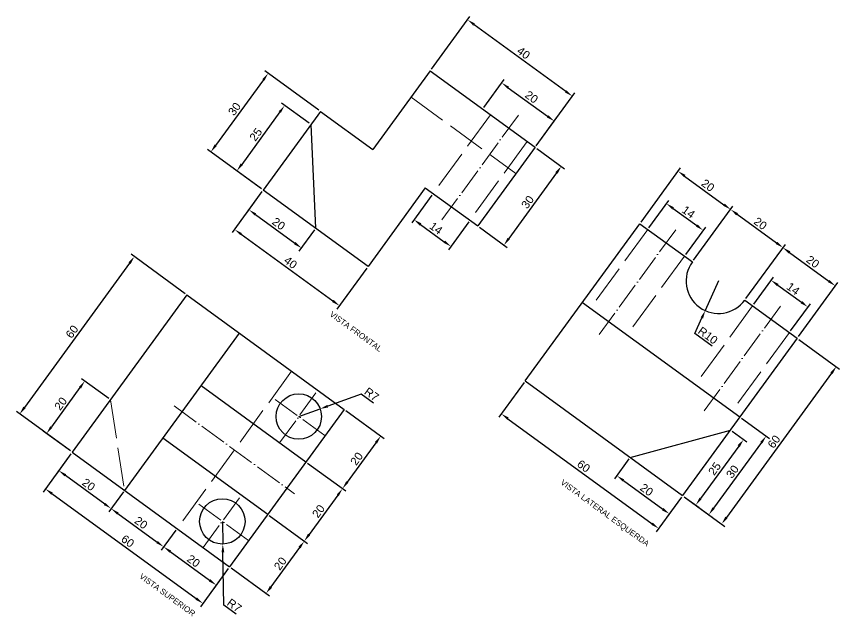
# Model space of a CAD drawing. Header units: millimetres. Extents: x 389 to 1956, y -1389 to -219.
# Drawn here: x 1702.6 to 1956.3, y -1389.4 to -1204.4 of the extents above; entities that cross this region are included whole.
import ezdxf

# ---------------------------------------------------------------- set-up
doc = ezdxf.new("R2010")
doc.units = ezdxf.units.MM
doc.linetypes.add('ACAD_ISO02W100', pattern=[15, 12, -3])
doc.linetypes.add('ACAD_ISO04W100', pattern=[30, 24, -3, 0, -3])
for name, color, linetype, lineweight in [('1-linha continua', 5, 'Continuous', 30), ('2-projeção', 4, 'ACAD_ISO02W100', 15), ('3-eixo', 2, 'ACAD_ISO04W100', 15)]:
    doc.layers.add(name, color=color, linetype=linetype, lineweight=lineweight)
doc.layers.add('4-cotas', color=1, linetype='Continuous')
doc.layers.add('5-texto', color=6, linetype='Continuous')
doc.styles.get("Standard").update_dxf_attribs({"font": 'arial.ttf'})
doc.dimstyles.new('a1', dxfattribs={"dimtxt": 2.5, "dimasz": 2.5, "dimexe": 1.25, "dimexo": 0.625, "dimtad": 1, "dimtoh": 1, "dimtxsty": 'Standard', "dimcen": 2.5, "dimclrd": 256, "dimclre": 256, "dimclrt": 30, "dimadec": 0, "dimazin": 0, "dimtfac": 1, "dimtmove": 0, "dimatfit": 3, "dimfxl": 1, "dimlwd": -1, "dimlwe": -1, "dimarcsym": 0})

# ---------------------------------------------------------------- blocks, each defined once
blk = doc.blocks.new('*D41')
at = {"layer": '4-cotas', "ltscale": 0.35, "transparency": 16777216}
for p, q in [((1778.26, -1258.42), (1769.06, -1271.05)), ((1771.82, -1271.52), (1800.11, -1292.12)), ((1810.59, -1281.98), (1801.39, -1294.61))]:
    blk.add_line(p, q, dxfattribs=at)
for points in [[(1772.06, -1271.18), (1771.57, -1271.85), (1769.8, -1270.04)], [(1800.36, -1291.79), (1799.86, -1292.46), (1802.13, -1293.59)]]:
    blk.add_solid(points, dxfattribs=at)
at = {"layer": 'Defpoints', "color": 0, "ltscale": 0.35, "transparency": 16777216}
for p in [(1778.63, -1257.92), (1810.96, -1281.47), (1802.13, -1293.59)]:
    blk.add_point(p, dxfattribs=at)
at = {"layer": '4-cotas', "color": 30, "ltscale": 0.35, "transparency": 16777216, "insert": (1787.08, -1280.28), "char_height": 2.5, "attachment_point": 5, "rotation": 323.9294}
blk.add_mtext('40', dxfattribs=at)
blk = doc.blocks.new('*D50')
at = {"layer": '4-cotas', "ltscale": 0.35, "transparency": 16777216}
for p, q in [((1846.66, -1232.47), (1852.91, -1223.88)), ((1854.2, -1226.36), (1866.32, -1235.19)), ((1862.82, -1244.24), (1869.08, -1235.66))]:
    blk.add_line(p, q, dxfattribs=at)
for points in [[(1854.44, -1226.03), (1853.95, -1226.7), (1852.18, -1224.89)], [(1866.57, -1234.86), (1866.08, -1235.53), (1868.34, -1236.67)]]:
    blk.add_solid(points, dxfattribs=at)
at = {"layer": 'Defpoints', "color": 0, "ltscale": 0.35, "transparency": 16777216}
for p in [(1846.29, -1232.97), (1868.34, -1236.67), (1862.46, -1244.75)]:
    blk.add_point(p, dxfattribs=at)
at = {"layer": '4-cotas', "color": 30, "ltscale": 0.35, "transparency": 16777216, "insert": (1861.38, -1229.24), "char_height": 2.5, "attachment_point": 5, "rotation": 323.9294}
blk.add_mtext('20', dxfattribs=at)
blk = doc.blocks.new('*D51')
at = {"layer": '4-cotas', "ltscale": 0.35, "transparency": 16777216}
for p, q in [((1830.68, -1259.49), (1824.43, -1268.08)), ((1827.18, -1268.54), (1834.46, -1273.84)), ((1842, -1267.74), (1835.74, -1276.32))]:
    blk.add_line(p, q, dxfattribs=at)
for points in [[(1827.43, -1268.21), (1826.94, -1268.88), (1825.16, -1267.07)], [(1834.7, -1273.51), (1834.21, -1274.18), (1836.48, -1275.31)]]:
    blk.add_solid(points, dxfattribs=at)
at = {"layer": 'Defpoints', "color": 0, "ltscale": 0.35, "transparency": 16777216}
for p in [(1831.05, -1258.99), (1842.37, -1267.23), (1836.48, -1275.31)]:
    blk.add_point(p, dxfattribs=at)
at = {"layer": '4-cotas', "color": 30, "ltscale": 0.35, "transparency": 16777216, "insert": (1831.93, -1269.67), "char_height": 2.5, "attachment_point": 5, "rotation": 323.9294}
blk.add_mtext('14', dxfattribs=at)
blk = doc.blocks.new('*D52')
at = {"layer": '4-cotas', "ltscale": 0.35, "transparency": 16777216}
for p, q in [((1862.96, -1245.12), (1871.55, -1251.37)), ((1869.07, -1252.66), (1854.35, -1272.86)), ((1845.3, -1269.37), (1853.88, -1275.62))]:
    blk.add_line(p, q, dxfattribs=at)
for points in [[(1868.73, -1252.41), (1869.4, -1252.9), (1870.54, -1250.64)], [(1854.01, -1272.62), (1854.68, -1273.11), (1852.87, -1274.89)]]:
    blk.add_solid(points, dxfattribs=at)
at = {"layer": 'Defpoints', "color": 0, "ltscale": 0.35, "transparency": 16777216}
for p in [(1862.46, -1244.75), (1844.79, -1269), (1852.87, -1274.89)]:
    blk.add_point(p, dxfattribs=at)
at = {"layer": '4-cotas', "color": 30, "ltscale": 0.35, "transparency": 16777216, "insert": (1860.17, -1261.64), "char_height": 2.5, "attachment_point": 5, "rotation": 53.9294}
blk.add_mtext('30', dxfattribs=at)
blk = doc.blocks.new('*D53')
at = {"layer": '4-cotas', "ltscale": 0.35, "transparency": 16777216}
for p, q in [((1792.85, -1237.34), (1784.26, -1231.09)), ((1783.8, -1233.84), (1772.02, -1250.01)), ((1778.13, -1257.55), (1769.54, -1251.3))]:
    blk.add_line(p, q, dxfattribs=at)
for points in [[(1783.46, -1233.6), (1784.13, -1234.09), (1785.27, -1231.82)], [(1771.68, -1249.77), (1772.36, -1250.26), (1770.55, -1252.03)]]:
    blk.add_solid(points, dxfattribs=at)
at = {"layer": 'Defpoints', "color": 0, "ltscale": 0.35, "transparency": 16777216}
for p in [(1793.35, -1237.71), (1770.55, -1252.03), (1778.63, -1257.92)]:
    blk.add_point(p, dxfattribs=at)
at = {"layer": '4-cotas', "color": 30, "ltscale": 0.35, "transparency": 16777216, "insert": (1776.37, -1240.81), "char_height": 2.5, "attachment_point": 5, "rotation": 53.9294}
blk.add_mtext('25', dxfattribs=at)
blk = doc.blocks.new('*D54')
at = {"layer": '4-cotas', "ltscale": 0.35, "transparency": 16777216}
for p, q in [((1795.79, -1233.3), (1779.16, -1221.19)), ((1778.69, -1223.94), (1763.98, -1244.15)), ((1778.13, -1257.55), (1761.49, -1245.44))]:
    blk.add_line(p, q, dxfattribs=at)
for points in [[(1778.36, -1223.7), (1779.03, -1224.19), (1780.17, -1221.92)], [(1763.64, -1243.91), (1764.31, -1244.4), (1762.5, -1246.17)]]:
    blk.add_solid(points, dxfattribs=at)
at = {"layer": 'Defpoints', "color": 0, "ltscale": 0.35, "transparency": 16777216}
for p in [(1796.29, -1233.67), (1762.5, -1246.17), (1778.63, -1257.92)]:
    blk.add_point(p, dxfattribs=at)
at = {"layer": '4-cotas', "color": 30, "ltscale": 0.35, "transparency": 16777216, "insert": (1769.8, -1232.93), "char_height": 2.5, "attachment_point": 5, "rotation": 53.9294}
blk.add_mtext('30', dxfattribs=at)
blk = doc.blocks.new('*D55')
at = {"layer": '4-cotas', "ltscale": 0.35, "transparency": 16777216}
for p, q in [((1778.26, -1258.42), (1773.48, -1264.99)), ((1776.24, -1265.45), (1788.36, -1274.29)), ((1794.43, -1270.2), (1789.64, -1276.77))]:
    blk.add_line(p, q, dxfattribs=at)
for points in [[(1776.48, -1265.12), (1775.99, -1265.79), (1774.21, -1263.98)], [(1788.61, -1273.95), (1788.11, -1274.62), (1790.38, -1275.76)]]:
    blk.add_solid(points, dxfattribs=at)
at = {"layer": 'Defpoints', "color": 0, "ltscale": 0.35, "transparency": 16777216}
for p in [(1778.63, -1257.92), (1794.8, -1269.69), (1790.38, -1275.76)]:
    blk.add_point(p, dxfattribs=at)
at = {"layer": '4-cotas', "color": 30, "ltscale": 0.35, "transparency": 16777216, "insert": (1783.42, -1268.33), "char_height": 2.5, "attachment_point": 5, "rotation": 323.9294}
blk.add_mtext('20', dxfattribs=at)
blk = doc.blocks.new('*D56')
at = {"layer": '4-cotas', "ltscale": 0.35, "transparency": 16777216}
for p, q in [((1830.49, -1220.69), (1842.36, -1204.39)), ((1843.65, -1206.88), (1871.94, -1227.48)), ((1862.82, -1244.24), (1874.69, -1227.95))]:
    blk.add_line(p, q, dxfattribs=at)
for points in [[(1843.89, -1206.54), (1843.4, -1207.21), (1841.63, -1205.4)], [(1872.18, -1227.15), (1871.69, -1227.82), (1873.96, -1228.96)]]:
    blk.add_solid(points, dxfattribs=at)
at = {"layer": 'Defpoints', "color": 0, "ltscale": 0.35, "transparency": 16777216}
for p in [(1830.12, -1221.2), (1873.96, -1228.96), (1862.46, -1244.75)]:
    blk.add_point(p, dxfattribs=at)
at = {"layer": '4-cotas', "color": 30, "ltscale": 0.35, "transparency": 16777216, "insert": (1858.91, -1215.64), "char_height": 2.5, "attachment_point": 5, "rotation": 323.9294}
blk.add_mtext('40', dxfattribs=at)
blk = doc.blocks.new('*D57')
at = {"layer": '4-cotas', "ltscale": 0.35, "transparency": 16777216}
for p, q in [((1719.38, -1339.25), (1710.77, -1351.07)), ((1713.53, -1351.54), (1757.99, -1383.92)), ((1767.88, -1374.58), (1759.27, -1386.4))]:
    blk.add_line(p, q, dxfattribs=at)
for points in [[(1713.78, -1351.2), (1713.28, -1351.87), (1711.51, -1350.06)], [(1758.23, -1383.58), (1757.74, -1384.26), (1760.01, -1385.39)]]:
    blk.add_solid(points, dxfattribs=at)
at = {"layer": 'Defpoints', "color": 0, "ltscale": 0.35, "transparency": 16777216}
for p in [(1719.75, -1338.75), (1768.25, -1374.08), (1760.01, -1385.39)]:
    blk.add_point(p, dxfattribs=at)
at = {"layer": '4-cotas', "color": 30, "ltscale": 0.35, "transparency": 16777216, "insert": (1736.88, -1366.19), "char_height": 2.5, "attachment_point": 5, "rotation": 323.9294}
blk.add_mtext('60', dxfattribs=at)
blk = doc.blocks.new('*D58')
at = {"layer": '4-cotas', "ltscale": 0.35, "transparency": 16777216}
for p, q in [((1719.38, -1339.25), (1714.9, -1345.42)), ((1717.65, -1345.88), (1729.78, -1354.71)), ((1735.55, -1351.03), (1731.06, -1357.19))]:
    blk.add_line(p, q, dxfattribs=at)
for points in [[(1717.9, -1345.54), (1717.41, -1346.22), (1715.63, -1344.41)], [(1730.02, -1354.37), (1729.53, -1355.05), (1731.8, -1356.18)]]:
    blk.add_solid(points, dxfattribs=at)
at = {"layer": 'Defpoints', "color": 0, "ltscale": 0.35, "transparency": 16777216}
for p in [(1719.75, -1338.75), (1735.92, -1350.52), (1731.8, -1356.18)]:
    blk.add_point(p, dxfattribs=at)
at = {"layer": '4-cotas', "color": 30, "ltscale": 0.35, "transparency": 16777216, "insert": (1724.83, -1348.76), "char_height": 2.5, "attachment_point": 5, "rotation": 323.9294}
blk.add_mtext('20', dxfattribs=at)
blk = doc.blocks.new('*D59')
at = {"layer": '4-cotas', "ltscale": 0.35, "transparency": 16777216}
for p, q in [((1735.55, -1351.03), (1731.06, -1357.19)), ((1733.82, -1357.65), (1745.94, -1366.49)), ((1751.72, -1362.8), (1747.23, -1368.97))]:
    blk.add_line(p, q, dxfattribs=at)
for points in [[(1734.06, -1357.32), (1733.57, -1357.99), (1731.8, -1356.18)], [(1746.19, -1366.15), (1745.7, -1366.82), (1747.96, -1367.96)]]:
    blk.add_solid(points, dxfattribs=at)
at = {"layer": 'Defpoints', "color": 0, "ltscale": 0.35, "transparency": 16777216}
for p in [(1735.92, -1350.52), (1752.08, -1362.3), (1747.96, -1367.96)]:
    blk.add_point(p, dxfattribs=at)
at = {"layer": '4-cotas', "color": 30, "ltscale": 0.35, "transparency": 16777216, "insert": (1741, -1360.53), "char_height": 2.5, "attachment_point": 5, "rotation": 323.9294}
blk.add_mtext('20', dxfattribs=at)
blk = doc.blocks.new('*D60')
at = {"layer": '4-cotas', "ltscale": 0.35, "transparency": 16777216}
for p, q in [((1751.72, -1362.8), (1747.23, -1368.97)), ((1749.98, -1369.43), (1762.11, -1378.26)), ((1767.88, -1374.58), (1763.39, -1380.74))]:
    blk.add_line(p, q, dxfattribs=at)
for points in [[(1750.23, -1369.09), (1749.74, -1369.77), (1747.96, -1367.96)], [(1762.35, -1377.92), (1761.86, -1378.6), (1764.13, -1379.73)]]:
    blk.add_solid(points, dxfattribs=at)
at = {"layer": 'Defpoints', "color": 0, "ltscale": 0.35, "transparency": 16777216}
for p in [(1752.08, -1362.3), (1768.25, -1374.08), (1764.13, -1379.73)]:
    blk.add_point(p, dxfattribs=at)
at = {"layer": '4-cotas', "color": 30, "ltscale": 0.35, "transparency": 16777216, "insert": (1757.17, -1372.31), "char_height": 2.5, "attachment_point": 5, "rotation": 323.9294}
blk.add_mtext('20', dxfattribs=at)
blk = doc.blocks.new('*D61')
at = {"layer": '4-cotas', "ltscale": 0.35, "transparency": 16777216}
for p, q in [((1754.57, -1289.88), (1737.9, -1277.74)), ((1737.44, -1280.5), (1705.06, -1324.95)), ((1719.25, -1338.38), (1702.58, -1326.24))]:
    blk.add_line(p, q, dxfattribs=at)
for points in [[(1737.1, -1280.25), (1737.78, -1280.74), (1738.91, -1278.48)], [(1704.72, -1324.71), (1705.4, -1325.2), (1703.59, -1326.97)]]:
    blk.add_solid(points, dxfattribs=at)
at = {"layer": 'Defpoints', "color": 0, "ltscale": 0.35, "transparency": 16777216}
for p in [(1755.08, -1290.25), (1703.59, -1326.97), (1719.75, -1338.75)]:
    blk.add_point(p, dxfattribs=at)
at = {"layer": '4-cotas', "color": 30, "ltscale": 0.35, "transparency": 16777216, "insert": (1719.71, -1301.6), "char_height": 2.5, "attachment_point": 5, "rotation": 53.9294}
blk.add_mtext('60', dxfattribs=at)
blk = doc.blocks.new('*D62')
at = {"layer": '4-cotas', "ltscale": 0.35, "transparency": 16777216}
for p, q in [((1731.02, -1322.21), (1722.62, -1316.1)), ((1722.16, -1318.85), (1713.33, -1330.98)), ((1719.25, -1338.38), (1710.85, -1332.26))]:
    blk.add_line(p, q, dxfattribs=at)
for points in [[(1721.83, -1318.61), (1722.5, -1319.1), (1723.64, -1316.83)], [(1712.99, -1330.73), (1713.67, -1331.22), (1711.86, -1333)]]:
    blk.add_solid(points, dxfattribs=at)
at = {"layer": 'Defpoints', "color": 0, "ltscale": 0.35, "transparency": 16777216}
for p in [(1731.53, -1322.58), (1711.86, -1333), (1719.75, -1338.75)]:
    blk.add_point(p, dxfattribs=at)
at = {"layer": '4-cotas', "color": 30, "ltscale": 0.35, "transparency": 16777216, "insert": (1716.21, -1323.8), "char_height": 2.5, "attachment_point": 5, "rotation": 53.9294}
blk.add_mtext('20', dxfattribs=at)
blk = doc.blocks.new('*D63')
at = {"layer": '4-cotas', "ltscale": 0.35, "transparency": 16777216}
for p, q in [((1804.08, -1325.95), (1815.9, -1334.55)), ((1813.42, -1335.84), (1804.58, -1347.96)), ((1792.31, -1342.11), (1804.12, -1350.72))]:
    blk.add_line(p, q, dxfattribs=at)
for points in [[(1813.08, -1335.59), (1813.75, -1336.08), (1814.89, -1333.82)], [(1804.25, -1347.72), (1804.92, -1348.21), (1803.11, -1349.98)]]:
    blk.add_solid(points, dxfattribs=at)
at = {"layer": 'Defpoints', "color": 0, "ltscale": 0.35, "transparency": 16777216}
for p in [(1803.58, -1325.58), (1791.8, -1341.74), (1803.11, -1349.98)]:
    blk.add_point(p, dxfattribs=at)
at = {"layer": '4-cotas', "color": 30, "ltscale": 0.35, "transparency": 16777216, "insert": (1807.46, -1340.78), "char_height": 2.5, "attachment_point": 5, "rotation": 53.9294}
blk.add_mtext('20', dxfattribs=at)
blk = doc.blocks.new('*D64')
at = {"layer": '4-cotas', "ltscale": 0.35, "transparency": 16777216}
for p, q in [((1792.31, -1342.11), (1804.12, -1350.72)), ((1801.64, -1352), (1792.81, -1364.13)), ((1780.53, -1358.28), (1792.35, -1366.88))]:
    blk.add_line(p, q, dxfattribs=at)
for points in [[(1801.3, -1351.76), (1801.98, -1352.25), (1803.11, -1349.98)], [(1792.47, -1363.88), (1793.14, -1364.37), (1791.34, -1366.15)]]:
    blk.add_solid(points, dxfattribs=at)
at = {"layer": 'Defpoints', "color": 0, "ltscale": 0.35, "transparency": 16777216}
for p in [(1791.8, -1341.74), (1780.03, -1357.91), (1791.34, -1366.15)]:
    blk.add_point(p, dxfattribs=at)
at = {"layer": '4-cotas', "color": 30, "ltscale": 0.35, "transparency": 16777216, "insert": (1795.69, -1356.95), "char_height": 2.5, "attachment_point": 5, "rotation": 53.9294}
blk.add_mtext('20', dxfattribs=at)
blk = doc.blocks.new('*D65')
at = {"layer": '4-cotas', "ltscale": 0.35, "transparency": 16777216}
for p, q in [((1780.53, -1358.28), (1792.35, -1366.88)), ((1789.86, -1368.17), (1781.03, -1380.29)), ((1768.76, -1374.44), (1780.57, -1383.05))]:
    blk.add_line(p, q, dxfattribs=at)
for points in [[(1789.53, -1367.92), (1790.2, -1368.41), (1791.34, -1366.15)], [(1780.7, -1380.05), (1781.37, -1380.54), (1779.56, -1382.31)]]:
    blk.add_solid(points, dxfattribs=at)
at = {"layer": 'Defpoints', "color": 0, "ltscale": 0.35, "transparency": 16777216}
for p in [(1780.03, -1357.91), (1768.25, -1374.08), (1779.56, -1382.31)]:
    blk.add_point(p, dxfattribs=at)
at = {"layer": '4-cotas', "color": 30, "ltscale": 0.35, "transparency": 16777216, "insert": (1783.91, -1373.11), "char_height": 2.5, "attachment_point": 5, "rotation": 53.9294}
blk.add_mtext('20', dxfattribs=at)
blk = doc.blocks.new('*D66')
at = {"layer": '4-cotas', "ltscale": 0.35, "transparency": 16777216}
for p, q in [((1808.86, -1320.86), (1798.55, -1324.56)), ((1812.62, -1323.6), (1808.86, -1320.86)), ((1789.61, -1327.77), (1796.19, -1325.41))]:
    blk.add_line(p, q, dxfattribs=at)
blk.add_solid([(1798.41, -1324.17), (1798.69, -1324.96), (1796.19, -1325.41)], dxfattribs=at)
at = {"layer": 'Defpoints', "color": 0, "ltscale": 0.35, "transparency": 16777216}
for p in [(1796.19, -1325.41), (1789.61, -1327.77)]:
    blk.add_point(p, dxfattribs=at)
at = {"layer": '4-cotas', "color": 30, "ltscale": 0.35, "transparency": 16777216, "insert": (1812.1, -1320.9), "char_height": 2.5, "attachment_point": 5, "rotation": 323.9294}
blk.add_mtext('R7', dxfattribs=at)
blk = doc.blocks.new('*D67')
at = {"layer": '4-cotas', "ltscale": 0.35, "transparency": 16777216}
for p, q in [((1766.05, -1360.1), (1766.18, -1367.1)), ((1766.53, -1385.97), (1766.23, -1369.6)), ((1770.29, -1388.71), (1766.53, -1385.97))]:
    blk.add_line(p, q, dxfattribs=at)
blk.add_solid([(1766.65, -1369.6), (1765.81, -1369.61), (1766.18, -1367.1)], dxfattribs=at)
at = {"layer": 'Defpoints', "color": 0, "ltscale": 0.35, "transparency": 16777216}
for p in [(1766.05, -1360.1), (1766.18, -1367.1)]:
    blk.add_point(p, dxfattribs=at)
at = {"layer": '4-cotas', "color": 30, "ltscale": 0.35, "transparency": 16777216, "insert": (1769.77, -1386.01), "char_height": 2.5, "attachment_point": 5, "rotation": 323.9294}
blk.add_mtext('R7', dxfattribs=at)
blk = doc.blocks.new('*D71')
at = {"layer": '4-cotas', "ltscale": 0.35, "transparency": 16777216}
for p, q in [((1919.04, -1285.96), (1914.92, -1295.08)), ((1911.71, -1302.2), (1913.89, -1297.36)), ((1917.03, -1306.08), (1911.71, -1302.2))]:
    blk.add_line(p, q, dxfattribs=at)
blk.add_solid([(1914.27, -1297.53), (1913.51, -1297.18), (1914.92, -1295.08)], dxfattribs=at)
at = {"layer": 'Defpoints', "color": 0, "ltscale": 0.35, "transparency": 16777216}
for p in [(1919.04, -1285.96), (1914.92, -1295.08)]:
    blk.add_point(p, dxfattribs=at)
at = {"layer": '4-cotas', "color": 30, "ltscale": 0.35, "transparency": 16777216, "insert": (1915.74, -1302.78), "char_height": 2.5, "attachment_point": 5, "rotation": 323.9294}
blk.add_mtext('R10', dxfattribs=at)
blk = doc.blocks.new('*D74')
at = {"layer": '4-cotas', "ltscale": 0.35, "transparency": 16777216}
for p, q in [((1897.58, -1269.56), (1903.74, -1261.1)), ((1905.03, -1263.58), (1912.3, -1268.88)), ((1908.9, -1277.8), (1915.06, -1269.34))]:
    blk.add_line(p, q, dxfattribs=at)
for points in [[(1905.27, -1263.24), (1904.78, -1263.92), (1903.01, -1262.11)], [(1912.55, -1268.54), (1912.06, -1269.22), (1914.32, -1270.35)]]:
    blk.add_solid(points, dxfattribs=at)
at = {"layer": 'Defpoints', "color": 0, "ltscale": 0.35, "transparency": 16777216}
for p in [(1897.21, -1270.07), (1914.32, -1270.35), (1908.53, -1278.31)]:
    blk.add_point(p, dxfattribs=at)
at = {"layer": '4-cotas', "color": 30, "ltscale": 0.35, "transparency": 16777216, "insert": (1909.77, -1264.71), "char_height": 2.5, "attachment_point": 5, "rotation": 323.9294}
blk.add_mtext('14', dxfattribs=at)
blk = doc.blocks.new('*D75')
at = {"layer": '4-cotas', "ltscale": 0.35, "transparency": 16777216}
for p, q in [((1929.91, -1293.11), (1936.01, -1284.74)), ((1937.3, -1287.22), (1944.57, -1292.52)), ((1941.23, -1301.36), (1947.33, -1292.98))]:
    blk.add_line(p, q, dxfattribs=at)
for points in [[(1937.54, -1286.88), (1937.05, -1287.56), (1935.28, -1285.75)], [(1944.82, -1292.18), (1944.33, -1292.86), (1946.59, -1293.99)]]:
    blk.add_solid(points, dxfattribs=at)
at = {"layer": 'Defpoints', "color": 0, "ltscale": 0.35, "transparency": 16777216}
for p in [(1929.54, -1293.62), (1946.59, -1293.99), (1940.86, -1301.86)]:
    blk.add_point(p, dxfattribs=at)
at = {"layer": '4-cotas', "color": 30, "ltscale": 0.35, "transparency": 16777216, "insert": (1942.04, -1288.35), "char_height": 2.5, "attachment_point": 5, "rotation": 323.9294}
blk.add_mtext('14', dxfattribs=at)
blk = doc.blocks.new('*D77')
at = {"layer": '4-cotas', "ltscale": 0.35, "transparency": 16777216}
for p, q in [((1859.09, -1317.3), (1851.33, -1327.96)), ((1854.09, -1328.42), (1898.54, -1360.8)), ((1907.59, -1352.63), (1899.83, -1363.28))]:
    blk.add_line(p, q, dxfattribs=at)
for points in [[(1854.33, -1328.08), (1853.84, -1328.76), (1852.07, -1326.95)], [(1898.79, -1360.46), (1898.3, -1361.14), (1900.56, -1362.27)]]:
    blk.add_solid(points, dxfattribs=at)
at = {"layer": 'Defpoints', "color": 0, "ltscale": 0.35, "transparency": 16777216}
for p in [(1859.46, -1316.8), (1907.96, -1352.12), (1900.56, -1362.27)]:
    blk.add_point(p, dxfattribs=at)
at = {"layer": '4-cotas', "color": 30, "ltscale": 0.35, "transparency": 16777216, "insert": (1877.44, -1343.07), "char_height": 2.5, "attachment_point": 5, "rotation": 323.9294}
blk.add_mtext('60', dxfattribs=at)
blk = doc.blocks.new('*D78')
at = {"layer": '4-cotas', "ltscale": 0.35, "transparency": 16777216}
for p, q in [((1891.42, -1340.85), (1886.93, -1347.02)), ((1889.69, -1347.48), (1901.82, -1356.31)), ((1907.59, -1352.63), (1903.1, -1358.79))]:
    blk.add_line(p, q, dxfattribs=at)
for points in [[(1889.94, -1347.14), (1889.45, -1347.82), (1887.67, -1346.01)], [(1902.06, -1355.97), (1901.57, -1356.65), (1903.84, -1357.78)]]:
    blk.add_solid(points, dxfattribs=at)
at = {"layer": 'Defpoints', "color": 0, "ltscale": 0.35, "transparency": 16777216}
for p in [(1891.79, -1340.35), (1907.96, -1352.12), (1903.84, -1357.78)]:
    blk.add_point(p, dxfattribs=at)
at = {"layer": '4-cotas', "color": 30, "ltscale": 0.35, "transparency": 16777216, "insert": (1896.87, -1350.36), "char_height": 2.5, "attachment_point": 5, "rotation": 323.9294}
blk.add_mtext('20', dxfattribs=at)
blk = doc.blocks.new('*D80')
at = {"layer": '4-cotas', "ltscale": 0.35, "transparency": 16777216}
for p, q in [((1926.13, -1328.24), (1934.71, -1334.5)), ((1932.23, -1335.78), (1917.51, -1355.99)), ((1908.46, -1352.49), (1917.05, -1358.75))]:
    blk.add_line(p, q, dxfattribs=at)
for points in [[(1931.89, -1335.54), (1932.57, -1336.03), (1933.7, -1333.76)], [(1917.18, -1355.75), (1917.85, -1356.24), (1916.04, -1358.01)]]:
    blk.add_solid(points, dxfattribs=at)
at = {"layer": 'Defpoints', "color": 0, "ltscale": 0.35, "transparency": 16777216}
for p in [(1925.62, -1327.88), (1907.96, -1352.12), (1916.04, -1358.01)]:
    blk.add_point(p, dxfattribs=at)
at = {"layer": '4-cotas', "color": 30, "ltscale": 0.35, "transparency": 16777216, "insert": (1923.33, -1344.77), "char_height": 2.5, "attachment_point": 5, "rotation": 53.9294}
blk.add_mtext('30', dxfattribs=at)
blk = doc.blocks.new('*D82')
at = {"layer": '4-cotas', "ltscale": 0.35, "transparency": 16777216}
for p, q in [((1923.18, -1332.29), (1927.73, -1335.6)), ((1925.25, -1336.88), (1913.47, -1353.05)), ((1908.46, -1352.49), (1913.01, -1355.8))]:
    blk.add_line(p, q, dxfattribs=at)
for points in [[(1924.91, -1336.64), (1925.58, -1337.13), (1926.72, -1334.86)], [(1913.13, -1352.8), (1913.81, -1353.29), (1912, -1355.07)]]:
    blk.add_solid(points, dxfattribs=at)
at = {"layer": 'Defpoints', "color": 0, "ltscale": 0.35, "transparency": 16777216}
for p in [(1922.68, -1331.92), (1907.96, -1352.12), (1912, -1355.07)]:
    blk.add_point(p, dxfattribs=at)
at = {"layer": '4-cotas', "color": 30, "ltscale": 0.35, "transparency": 16777216, "insert": (1917.82, -1343.85), "char_height": 2.5, "attachment_point": 5, "rotation": 53.9294}
blk.add_mtext('25', dxfattribs=at)
blk = doc.blocks.new('*D85')
at = {"layer": '4-cotas', "ltscale": 0.35, "transparency": 16777216}
for p, q in [((1943.79, -1303.99), (1956.33, -1313.13)), ((1953.85, -1314.42), (1921.47, -1358.87)), ((1908.46, -1352.49), (1921, -1361.63))]:
    blk.add_line(p, q, dxfattribs=at)
for points in [[(1953.51, -1314.17), (1954.19, -1314.66), (1955.32, -1312.39)], [(1921.13, -1358.63), (1921.8, -1359.12), (1919.99, -1360.89)]]:
    blk.add_solid(points, dxfattribs=at)
at = {"layer": 'Defpoints', "color": 0, "ltscale": 0.35, "transparency": 16777216}
for p in [(1943.28, -1303.63), (1907.96, -1352.12), (1919.99, -1360.89)]:
    blk.add_point(p, dxfattribs=at)
at = {"layer": '4-cotas', "color": 30, "ltscale": 0.35, "transparency": 16777216, "insert": (1936.12, -1335.52), "char_height": 2.5, "attachment_point": 5, "rotation": 53.9294}
blk.add_mtext('60', dxfattribs=at)
blk = doc.blocks.new('*D89')
at = {"layer": '4-cotas', "ltscale": 0.35, "transparency": 16777216}
for p, q in [((1895.15, -1267.79), (1907.3, -1251.12)), ((1908.58, -1253.61), (1920.71, -1262.44)), ((1911.32, -1279.57), (1923.46, -1262.9))]:
    blk.add_line(p, q, dxfattribs=at)
for points in [[(1908.83, -1253.27), (1908.34, -1253.94), (1906.56, -1252.13)], [(1920.95, -1262.1), (1920.46, -1262.77), (1922.73, -1263.91)]]:
    blk.add_solid(points, dxfattribs=at)
at = {"layer": 'Defpoints', "color": 0, "ltscale": 0.35, "transparency": 16777216}
for p in [(1922.73, -1263.91), (1894.79, -1268.3), (1910.95, -1280.08)]:
    blk.add_point(p, dxfattribs=at)
at = {"layer": '4-cotas', "color": 30, "ltscale": 0.35, "transparency": 16777216, "insert": (1915.76, -1256.49), "char_height": 2.5, "attachment_point": 5, "rotation": 323.9294}
blk.add_mtext('20', dxfattribs=at)
blk = doc.blocks.new('*D90')
at = {"layer": '4-cotas', "ltscale": 0.35, "transparency": 16777216}
for p, q in [((1911.32, -1279.57), (1923.46, -1262.9)), ((1924.75, -1265.38), (1936.87, -1274.21)), ((1927.49, -1291.35), (1939.63, -1274.68))]:
    blk.add_line(p, q, dxfattribs=at)
for points in [[(1924.99, -1265.04), (1924.5, -1265.72), (1922.73, -1263.91)], [(1937.12, -1273.88), (1936.63, -1274.55), (1938.89, -1275.69)]]:
    blk.add_solid(points, dxfattribs=at)
at = {"layer": 'Defpoints', "color": 0, "ltscale": 0.35, "transparency": 16777216}
for p in [(1938.89, -1275.69), (1910.95, -1280.08), (1927.12, -1291.85)]:
    blk.add_point(p, dxfattribs=at)
at = {"layer": '4-cotas', "color": 30, "ltscale": 0.35, "transparency": 16777216, "insert": (1931.93, -1268.26), "char_height": 2.5, "attachment_point": 5, "rotation": 323.9294}
blk.add_mtext('20', dxfattribs=at)
blk = doc.blocks.new('*D91')
at = {"layer": '4-cotas', "ltscale": 0.35, "transparency": 16777216}
for p, q in [((1927.49, -1291.35), (1939.63, -1274.68)), ((1940.91, -1277.16), (1953.04, -1285.99)), ((1943.65, -1303.12), (1955.8, -1286.45))]:
    blk.add_line(p, q, dxfattribs=at)
for points in [[(1941.16, -1276.82), (1940.67, -1277.49), (1938.89, -1275.69)], [(1953.28, -1285.65), (1952.79, -1286.33), (1955.06, -1287.46)]]:
    blk.add_solid(points, dxfattribs=at)
at = {"layer": 'Defpoints', "color": 0, "ltscale": 0.35, "transparency": 16777216}
for p in [(1955.06, -1287.46), (1927.12, -1291.85), (1943.28, -1303.63)]:
    blk.add_point(p, dxfattribs=at)
at = {"layer": '4-cotas', "color": 30, "ltscale": 0.35, "transparency": 16777216, "insert": (1948.1, -1280.04), "char_height": 2.5, "attachment_point": 5, "rotation": 323.9294}
blk.add_mtext('20', dxfattribs=at)

msp = doc.modelspace()

# ---------------------------------------------------------------- linework, layer by layer
at = {"layer": '1-linha continua'}
for p, q in [((1830.123, -1221.197), (1812.46, -1245.446)), ((1830.123, -1221.197), (1862.455, -1244.749)), ((1796.294, -1233.671), (1778.631, -1257.919)), ((1796.294, -1233.671), (1812.46, -1245.446)), ((1793.35, -1237.712), (1794.796, -1269.695)), ((1862.455, -1244.749), (1844.792, -1268.997)), ((1810.962, -1281.471), (1778.631, -1257.919)), ((1828.626, -1257.222), (1810.962, -1281.471)), ((1828.626, -1257.222), (1844.792, -1268.997)), ((1859.46, -1316.798), (1894.787, -1268.3)), ((1894.787, -1268.3), (1910.953, -1280.076)), ((1755.079, -1290.251), (1719.752, -1338.749)), ((1755.079, -1290.251), (1803.577, -1325.578)), ((1877.123, -1292.549), (1925.621, -1327.876)), ((1927.118, -1291.851), (1943.284, -1303.627)), ((1771.245, -1302.027), (1735.918, -1350.524)), ((1943.284, -1303.627), (1907.957, -1352.124)), ((1859.46, -1316.798), (1907.957, -1352.124)), ((1759.47, -1318.192), (1791.801, -1341.744)), ((1803.577, -1325.578), (1768.25, -1374.075)), ((1891.792, -1340.349), (1922.677, -1331.917)), ((1747.694, -1334.358), (1780.026, -1357.91)), ((1719.752, -1338.749), (1768.25, -1374.075))]:
    msp.add_line(p, q, dxfattribs=at)
for centre in [(1789.606, -1327.773), (1766.055, -1360.105)]:
    msp.add_circle(centre, 7, dxfattribs=at)
msp.add_arc((1919.036, -1285.963), 10, 143.92937, 323.92937, dxfattribs=at)
at = {"layer": '2-projeção'}
for p, q in [((1824.236, -1229.28), (1856.567, -1252.832)), ((1848.714, -1234.739), (1831.051, -1258.988)), ((1860.03, -1242.982), (1842.367, -1267.231)), ((1897.212, -1270.066), (1879.548, -1294.315)), ((1908.528, -1278.309), (1890.864, -1302.558)), ((1929.543, -1293.618), (1911.88, -1317.866)), ((1940.859, -1301.861), (1923.196, -1326.109)), ((1787.411, -1313.802), (1752.084, -1362.3)), ((1731.528, -1322.583), (1735.918, -1350.524))]:
    msp.add_line(p, q, dxfattribs=at)
at = {"layer": '3-eixo', "ltscale": 0.35}
for p, q in [((1857.316, -1234.819), (1833.765, -1267.151)), ((1905.814, -1270.146), (1882.262, -1302.478)), ((1938.145, -1293.698), (1914.594, -1326.029)), ((1797.689, -1333.661), (1781.523, -1321.885)), ((1783.718, -1335.856), (1795.494, -1319.69)), ((1751.157, -1324.509), (1788.338, -1351.593)), ((1760.167, -1368.188), (1771.943, -1352.022)), ((1774.138, -1365.993), (1757.972, -1354.217))]:
    msp.add_line(p, q, dxfattribs=at)

# ---------------------------------------------------------------- texts
at = {"layer": '5-texto'}
for s, p in [('VISTA FRONTAL', (1798.971, -1296.6)), ('VISTA LATERAL ESQUERDA', (1870.142, -1348.459)), ('VISTA SUPERIOR', (1740.288, -1377.407))]:
    msp.add_text(s, height=1.75276, rotation=323.92937, dxfattribs=at).set_placement(p)

# ---------------------------------------------------------------- dimensions: what is measured, and where the dimension line sits
at = {"layer": '4-cotas', "ltscale": 0.35}
for base, p1, p2, angle, picture, middle in [((1873.959, -1228.956), (1830.123, -1221.197), (1862.455, -1244.749), 323.92937, '*D56', (1858.912, -1215.644)), ((1762.503, -1246.172), (1796.294, -1233.671), (1778.631, -1257.919), 53.92937, '*D54', (1769.797, -1232.927)), ((1868.343, -1236.666), (1846.289, -1232.973), (1862.455, -1244.749), 323.92937, '*D50', (1861.38, -1229.241)), ((1770.548, -1252.032), (1793.35, -1237.712), (1778.631, -1257.919), 53.92937, '*D53', (1776.371, -1240.808)), ((1852.875, -1274.885), (1862.455, -1244.749), (1844.792, -1268.997), 53.92937, '*D52', (1860.169, -1261.641)), ((1922.728, -1263.91), (1894.787, -1268.3), (1910.953, -1280.076), 323.92937, '*D89', (1915.765, -1256.485)), ((1802.131, -1293.595), (1778.631, -1257.919), (1810.962, -1281.471), 323.92937, '*D41', (1787.084, -1280.282)), ((1790.381, -1275.757), (1778.631, -1257.919), (1794.796, -1269.695), 323.92937, '*D55', (1783.417, -1268.332)), ((1836.479, -1275.314), (1831.051, -1258.988), (1842.367, -1267.231), 323.92937, '*D51', (1831.928, -1269.673)), ((1914.324, -1270.352), (1897.212, -1270.066), (1908.528, -1278.309), 323.92937, '*D74', (1909.773, -1264.71)), ((1703.587, -1326.973), (1755.079, -1290.251), (1719.752, -1338.749), 53.92937, '*D61', (1719.713, -1301.605)), ((1946.592, -1293.991), (1929.543, -1293.618), (1940.859, -1301.861), 323.92937, '*D75', (1942.041, -1288.349)), ((1919.994, -1360.892), (1943.284, -1303.627), (1907.957, -1352.124), 53.92937, '*D85', (1936.12, -1335.524)), ((1711.859, -1332.999), (1731.528, -1322.583), (1719.752, -1338.749), 53.92937, '*D62', (1716.21, -1323.797)), ((1900.565, -1362.273), (1859.46, -1316.798), (1907.957, -1352.124), 323.92937, '*D77', (1877.435, -1343.073)), ((1803.112, -1349.983), (1803.577, -1325.578), (1791.801, -1341.744), 53.92937, '*D63', (1807.463, -1340.78)), ((1916.04, -1358.012), (1925.621, -1327.876), (1907.957, -1352.124), 53.92937, '*D80', (1923.334, -1344.768)), ((1911.999, -1355.068), (1922.677, -1331.917), (1907.957, -1352.124), 53.92937, '*D82', (1917.822, -1343.845)), ((1760.007, -1385.392), (1719.752, -1338.749), (1768.25, -1374.075), 323.92937, '*D57', (1736.878, -1366.191)), ((1731.797, -1356.182), (1719.752, -1338.749), (1735.918, -1350.524), 323.92937, '*D58', (1724.833, -1348.757)), ((1903.836, -1357.782), (1891.792, -1340.349), (1907.957, -1352.124), 323.92937, '*D78', (1896.872, -1350.358))]:
    dim = msp.add_linear_dim(base=base, p1=p1, p2=p2, angle=angle, dimstyle='a1', dxfattribs=at)
    dim.commit()
    dim.dimension.update_dxf_attribs({"geometry": picture, "text_midpoint": middle})
for base, p1, p2, angle, picture, middle in [((1938.894, -1275.685), (1910.953, -1280.076), (1927.118, -1291.851), 323.92937, '*D90', (1931.931, -1268.261)), ((1955.06, -1287.461), (1927.118, -1291.851), (1943.284, -1303.627), 323.92937, '*D91', (1948.097, -1280.036)), ((1791.336, -1366.149), (1791.801, -1341.744), (1780.026, -1357.91), 53.92937, '*D64', (1795.687, -1356.946)), ((1747.963, -1367.958), (1735.918, -1350.524), (1752.084, -1362.3), 323.92937, '*D59', (1740.999, -1360.533)), ((1779.561, -1382.314), (1780.026, -1357.91), (1768.25, -1374.075), 53.92937, '*D65', (1783.911, -1373.112)), ((1764.128, -1379.733), (1752.084, -1362.3), (1768.25, -1374.075), 323.92937, '*D60', (1757.165, -1372.309))]:
    dim = msp.add_linear_dim(base=base, p1=p1, p2=p2, angle=angle, dimstyle='a1', override={"dimtmove": 1}, dxfattribs=at)
    dim.commit()
    dim.dimension.update_dxf_attribs({"geometry": picture, "text_midpoint": middle})
for center, mpoint, picture, middle in [((1919.036, -1285.963), (1914.92, -1295.077), '*D71', (1914.622, -1304.319)), ((1789.606, -1327.773), (1796.194, -1325.408), '*D66', (1810.993, -1322.416)), ((1766.055, -1360.105), (1766.183, -1367.104), '*D67', (1768.662, -1387.525))]:
    dim = msp.add_radius_dim(center=center, mpoint=mpoint, dimstyle='a1', dxfattribs=at)
    dim.commit()
    dim.dimension.update_dxf_attribs({"geometry": picture, "text_midpoint": middle, "dimtype": 164})

doc.saveas('drawing.dxf')
